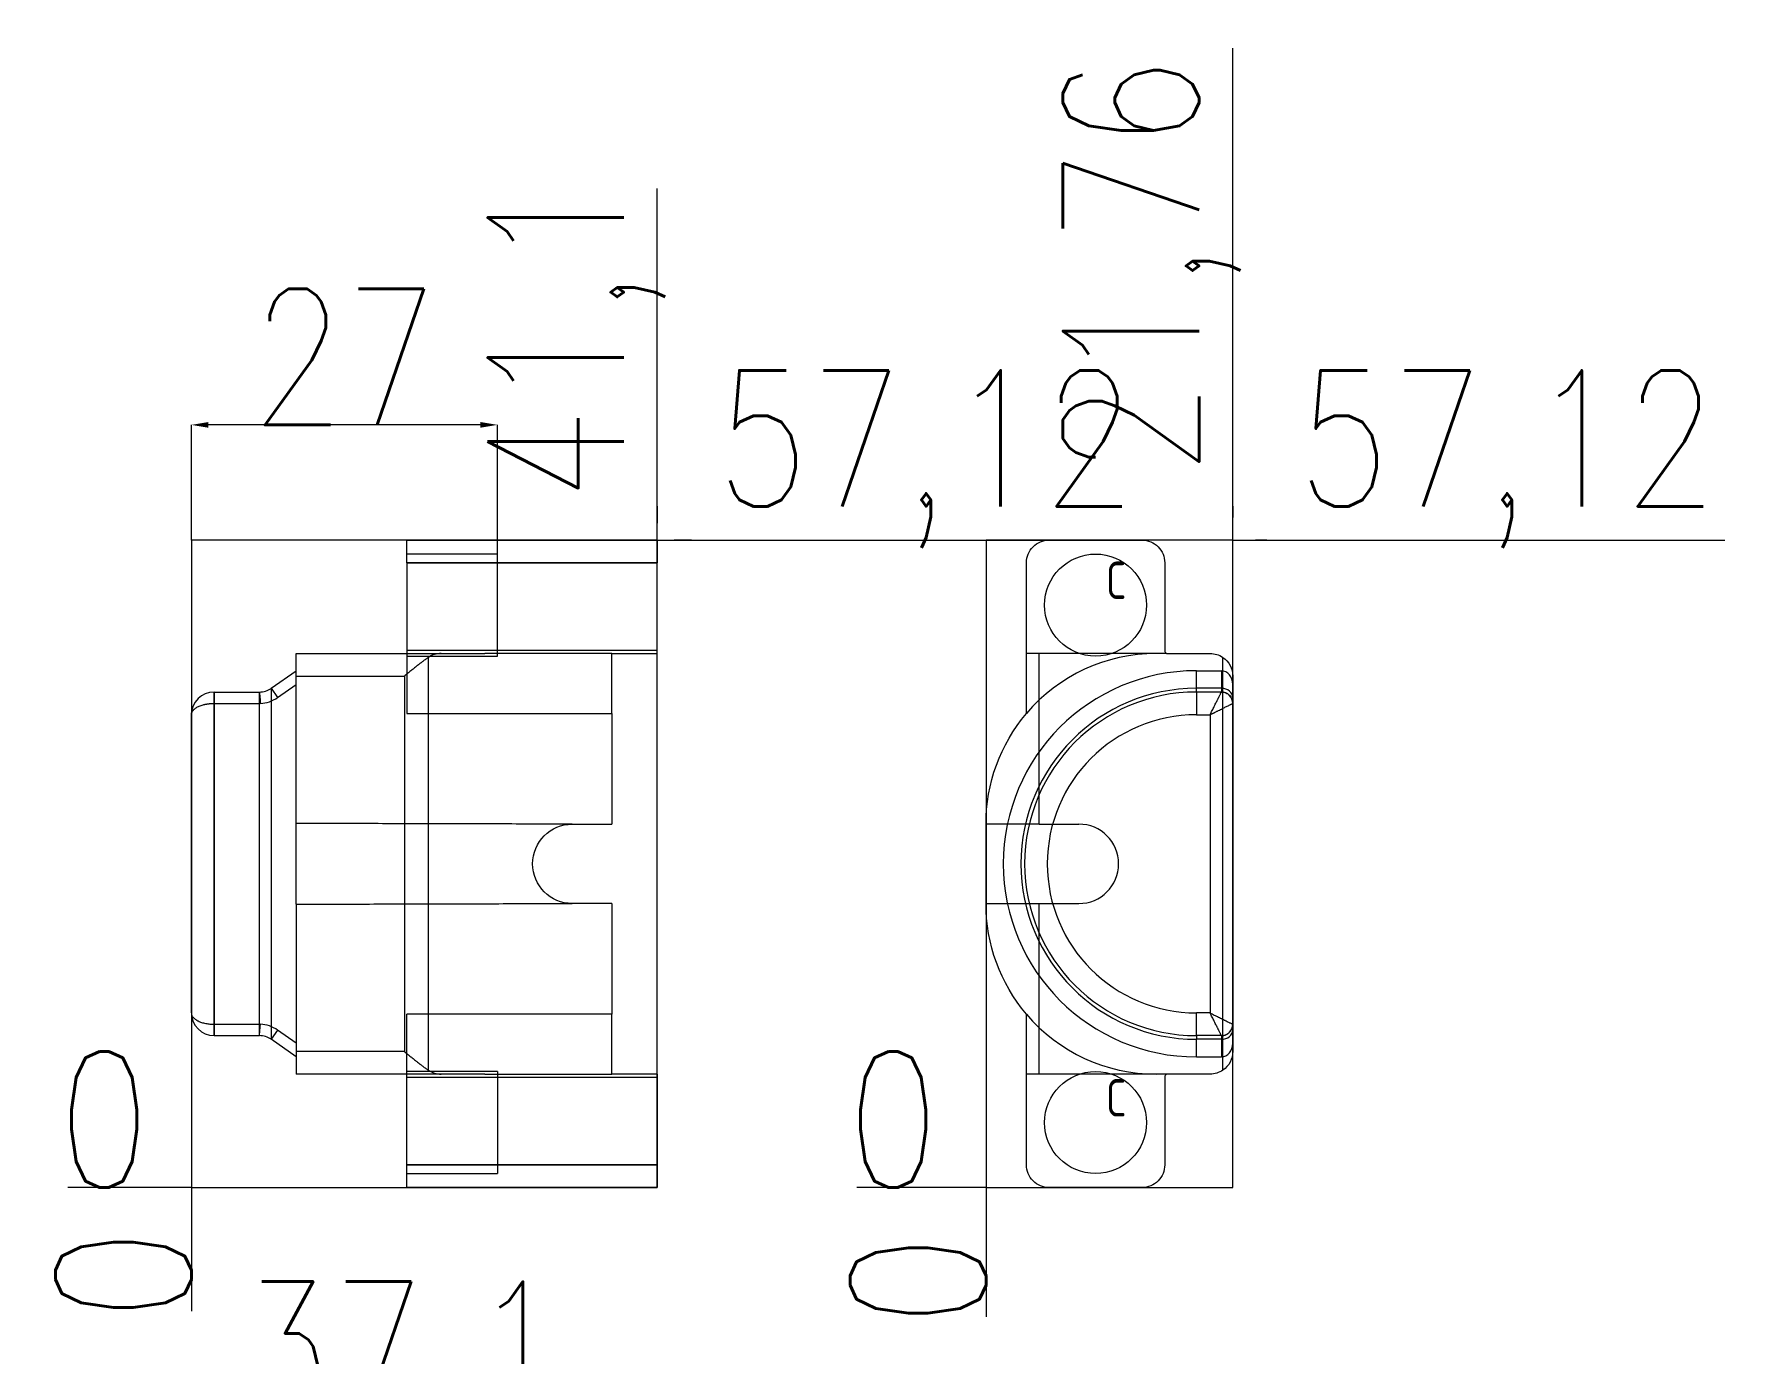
# Model space of a CAD drawing. Header units: millimetres. Extents: x 8768 to 9002, y 34641 to 34834.
# Drawn here: x 8768.1 to 8918.4, y 34717.8 to 34834.2 of the extents above; entities that cross this region are included whole.
import ezdxf

# ---------------------------------------------------------------- set-up
doc = ezdxf.new("R2010")
doc.units = ezdxf.units.MM
doc.linetypes.add('DASHED', pattern=[0])
doc.layers.add('DIE', color=20, linetype='Continuous', lineweight=20)
doc.layers.add('DIM', color=4, linetype='Continuous', lineweight=20)
doc.styles.add('chinesef_fs', font='gbenor.shx', dxfattribs={"bigfont": 'gbcbig.shx'})
doc.styles.add('TXT', font='txt.shx', dxfattribs={"width": 0.8, "bigfont": 'ctxt.shx'})
doc.dimstyles.new('零件', dxfattribs={"dimscale": 1.5, "dimtxt": 8, "dimasz": 1, "dimexe": 0, "dimexo": 0, "dimgap": 0, "dimtad": 1, "dimtxsty": 'TXT', "dimcen": 0, "dimclrd": 252, "dimclre": 252, "dimclrt": 4, "dimazin": 3, "dimtp": 0.001, "dimtm": 0.001, "dimtfac": 1, "dimtmove": 0, "dimatfit": 3, "dimlwd": 5, "dimlwe": 5})

# ---------------------------------------------------------------- blocks, each defined once
blk = doc.blocks.new('*D1107')
at = {"layer": 'Defpoints', "color": 0}
for p in [(8823.03, 34789.56), (8827.53, 34789.56), (8781.93, 34732.44)]:
    blk.add_point(p, dxfattribs=at)
at = {"layer": 'DIM', "color": 252, "linetype": 'Continuous', "lineweight": 5}
for p, q in [((8823.03, 34789.56), (8826.03, 34789.56)), ((8826.03, 34789.56), (8824.53, 34789.56)), ((8824.53, 34789.56), (8865.93, 34789.56))]:
    blk.add_line(p, q, dxfattribs=at)
at = {"layer": 'DIM', "color": 4, "lineweight": 5, "insert": (8846.73, 34796.71), "char_height": 12, "attachment_point": 5, "style": 'TXT'}
blk.add_mtext('57,12', dxfattribs=at)
blk = doc.blocks.new('*D1108')
at = {"layer": 'Defpoints', "color": 0}
for p in [(8777.43, 34732.44), (8781.93, 34732.44), (8781.93, 34732.44)]:
    blk.add_point(p, dxfattribs=at)
at = {"layer": 'DIM', "color": 252, "linetype": 'Continuous', "lineweight": 5}
blk.add_line((8781.93, 34732.44), (8771.03, 34732.44), dxfattribs=at)
at = {"layer": 'DIM', "color": 4, "lineweight": 5, "insert": (8774.23, 34738.44), "char_height": 12, "attachment_point": 5, "style": 'TXT'}
blk.add_mtext('0', dxfattribs=at)
blk = doc.blocks.new('*D1109')
at = {"layer": 'Defpoints', "color": 0}
for p in [(8781.93, 34732.44), (8781.93, 34732.44), (8781.93, 34727.94)]:
    blk.add_point(p, dxfattribs=at)
at = {"layer": 'DIM', "color": 252, "linetype": 'Continuous', "lineweight": 5}
blk.add_line((8781.93, 34732.44), (8781.93, 34721.54), dxfattribs=at)
at = {"layer": 'DIM', "color": 4, "lineweight": 5, "insert": (8775.93, 34724.74), "char_height": 12, "attachment_point": 5, "rotation": 90, "style": 'TXT'}
blk.add_mtext('0', dxfattribs=at)
blk = doc.blocks.new('*D1110')
at = {"layer": 'Defpoints', "color": 0}
for p in [(8823.03, 34794.06), (8823.03, 34789.56), (8781.93, 34732.44)]:
    blk.add_point(p, dxfattribs=at)
at = {"layer": 'DIM', "color": 252, "linetype": 'Continuous', "lineweight": 5}
for p, q in [((8823.03, 34791.06), (8823.03, 34820.58)), ((8823.03, 34789.56), (8823.03, 34792.56)), ((8823.03, 34792.56), (8823.03, 34791.06))]:
    blk.add_line(p, q, dxfattribs=at)
at = {"layer": 'DIM', "color": 4, "lineweight": 5, "insert": (8815.89, 34807.32), "char_height": 12, "attachment_point": 5, "rotation": 90, "style": 'TXT'}
blk.add_mtext('41,1', dxfattribs=at)
blk = doc.blocks.new('*D1112')
at = {"layer": 'Defpoints', "color": 0}
for p in [(8873.79, 34789.56), (8878.79, 34789.56), (8852.03, 34732.44)]:
    blk.add_point(p, dxfattribs=at)
at = {"layer": 'DIM', "color": 252, "linetype": 'Continuous', "lineweight": 5}
for p, q in [((8873.79, 34789.56), (8876.79, 34789.56)), ((8876.79, 34789.56), (8875.79, 34789.56)), ((8875.79, 34789.56), (8917.19, 34789.56))]:
    blk.add_line(p, q, dxfattribs=at)
at = {"layer": 'DIM', "color": 4, "lineweight": 5, "insert": (8897.99, 34796.71), "char_height": 12, "attachment_point": 5, "style": 'TXT'}
blk.add_mtext('57,12', dxfattribs=at)
blk = doc.blocks.new('*D1113')
at = {"layer": 'Defpoints', "color": 0}
for p in [(8847.03, 34732.44), (8852.03, 34732.44), (8852.03, 34732.44)]:
    blk.add_point(p, dxfattribs=at)
at = {"layer": 'DIM', "color": 252, "linetype": 'Continuous', "lineweight": 5}
blk.add_line((8852.03, 34732.44), (8840.63, 34732.44), dxfattribs=at)
at = {"layer": 'DIM', "color": 4, "lineweight": 5, "insert": (8843.83, 34738.44), "char_height": 12, "attachment_point": 5, "style": 'TXT'}
blk.add_mtext('0', dxfattribs=at)
blk = doc.blocks.new('*D1114')
at = {"layer": 'Defpoints', "color": 0}
for p in [(8852.03, 34732.44), (8852.03, 34732.44), (8852.03, 34727.44)]:
    blk.add_point(p, dxfattribs=at)
at = {"layer": 'DIM', "color": 252, "linetype": 'Continuous', "lineweight": 5}
blk.add_line((8852.03, 34732.44), (8852.03, 34721.04), dxfattribs=at)
at = {"layer": 'DIM', "color": 4, "lineweight": 5, "insert": (8846.03, 34724.24), "char_height": 12, "attachment_point": 5, "rotation": 90, "style": 'TXT'}
blk.add_mtext('0', dxfattribs=at)
blk = doc.blocks.new('*D1115')
at = {"layer": 'Defpoints', "color": 0}
for p in [(8873.79, 34794.56), (8873.79, 34789.56), (8852.03, 34732.44)]:
    blk.add_point(p, dxfattribs=at)
at = {"layer": 'DIM', "color": 252, "linetype": 'Continuous', "lineweight": 5}
for p, q in [((8873.79, 34791.56), (8873.79, 34832.96)), ((8873.79, 34789.56), (8873.79, 34792.56)), ((8873.79, 34792.56), (8873.79, 34791.56))]:
    blk.add_line(p, q, dxfattribs=at)
at = {"layer": 'DIM', "color": 4, "lineweight": 5, "insert": (8866.64, 34813.76), "char_height": 12, "attachment_point": 5, "rotation": 90, "style": 'TXT'}
blk.add_mtext('21,76', dxfattribs=at)
blk = doc.blocks.new('*D1119')
at = {"layer": 'Defpoints', "color": 0}
for p in [(8781.93, 34709.16), (8781.93, 34703.44), (8819.03, 34703.44)]:
    blk.add_point(p, dxfattribs=at)
at = {"layer": 'DIM', "color": 252, "linetype": 'Continuous', "lineweight": 5}
for p, q in [((8781.93, 34703.44), (8781.93, 34709.16)), ((8817.53, 34709.16), (8783.43, 34709.16)), ((8819.03, 34703.44), (8819.03, 34709.16))]:
    blk.add_line(p, q, dxfattribs=at)
at = {"layer": 'DIM', "color": 252}
for points in [[(8783.43, 34709.41), (8783.43, 34708.91), (8781.93, 34709.16)], [(8817.53, 34708.91), (8817.53, 34709.41), (8819.03, 34709.16)]]:
    blk.add_solid(points, dxfattribs=at)
at = {"layer": 'DIM', "color": 4, "lineweight": 5, "insert": (8800.48, 34716.31), "char_height": 12, "attachment_point": 5, "style": 'TXT'}
blk.add_mtext('37,1', dxfattribs=at)
blk = doc.blocks.new('*D1121')
at = {"layer": 'Defpoints', "color": 0}
for p in [(8781.93, 34799.73), (8781.93, 34789.56), (8808.93, 34788.33)]:
    blk.add_point(p, dxfattribs=at)
at = {"layer": 'DIM', "color": 252, "linetype": 'Continuous', "lineweight": 5}
for p, q in [((8781.93, 34789.56), (8781.93, 34799.73)), ((8807.43, 34799.73), (8783.43, 34799.73)), ((8808.93, 34788.33), (8808.93, 34799.73))]:
    blk.add_line(p, q, dxfattribs=at)
at = {"layer": 'DIM', "color": 252}
for points in [[(8783.43, 34799.98), (8783.43, 34799.48), (8781.93, 34799.73)], [(8807.43, 34799.48), (8807.43, 34799.98), (8808.93, 34799.73)]]:
    blk.add_solid(points, dxfattribs=at)
at = {"layer": 'DIM', "color": 4, "lineweight": 5, "insert": (8795.43, 34805.73), "char_height": 12, "attachment_point": 5, "style": 'TXT'}
blk.add_mtext('27', dxfattribs=at)

msp = doc.modelspace()

# ---------------------------------------------------------------- linework, layer by layer
at = {"layer": 'DIE', "color": 2, "linetype": 'Continuous', "lineweight": 5}
for p, q in [((8800.93, 34787.563), (8800.93, 34789.563)), ((8800.93, 34789.563), (8823.03, 34789.563)), ((8823.03, 34789.563), (8823.03, 34787.563)), ((8800.93, 34787.563), (8800.93, 34774.267)), ((8823.03, 34779.563), (8823.03, 34787.563)), ((8791.179, 34764.563), (8791.179, 34779.563)), ((8791.179, 34779.563), (8800.93, 34779.563)), ((8819.03, 34774.267), (8819.03, 34779.563)), ((8819.03, 34779.563), (8823.03, 34779.563)), ((8867.944, 34779.563), (8855.588, 34779.563)), ((8856.717, 34764.501), (8856.717, 34779.563)), ((8788.962, 34776.485), (8791.179, 34778.037)), ((8783.93, 34776.159), (8787.93, 34776.159)), ((8781.93, 34747.842), (8781.93, 34774.159)), ((8800.93, 34774.267), (8819.03, 34774.267)), ((8819.03, 34774.267), (8819.03, 34764.501)), ((8791.179, 34757.439), (8791.179, 34764.563)), ((8856.717, 34764.501), (8852.026, 34764.501)), ((8856.717, 34764.501), (8860.217, 34764.501)), ((8791.179, 34757.439), (8791.179, 34742.439)), ((8819.03, 34757.501), (8819.03, 34747.734)), ((8852.026, 34757.501), (8856.717, 34757.501)), ((8856.717, 34742.439), (8856.717, 34757.501)), ((8856.717, 34757.501), (8860.217, 34757.501)), ((8800.93, 34734.439), (8800.93, 34747.734)), ((8819.03, 34747.734), (8800.93, 34747.734)), ((8819.03, 34742.439), (8819.03, 34747.734)), ((8783.93, 34745.842), (8787.93, 34745.842)), ((8791.179, 34743.964), (8788.962, 34745.516)), ((8800.93, 34742.439), (8791.179, 34742.439)), ((8823.03, 34742.439), (8819.03, 34742.439)), ((8823.03, 34742.439), (8823.03, 34734.439)), ((8867.944, 34742.439), (8855.588, 34742.439)), ((8800.93, 34732.439), (8800.93, 34734.439)), ((8823.03, 34734.439), (8823.03, 34732.439)), ((8823.03, 34732.439), (8800.93, 34732.439))]:
    msp.add_line(p, q, dxfattribs=at)
at = {"layer": 'DIE', "color": 2, "linetype": 'DASHED', "lineweight": 5, "ltscale": 0.19587}
for p, q in [((8808.93, 34788.332), (8800.93, 34788.332)), ((8808.93, 34779.332), (8808.93, 34788.332)), ((8800.93, 34779.563), (8807.803, 34779.563)), ((8800.93, 34779.332), (8808.93, 34779.332)), ((8819.03, 34779.563), (8807.803, 34779.563)), ((8870.588, 34778.037), (8872.788, 34778.037)), ((8787.93, 34775.156), (8787.93, 34776.159)), ((8872.788, 34776.159), (8870.588, 34776.159)), ((8852.026, 34757.501), (8852.026, 34757.501)), ((8787.93, 34745.842), (8787.93, 34746.846)), ((8872.788, 34745.842), (8870.588, 34745.842)), ((8870.588, 34743.964), (8872.788, 34743.964)), ((8808.93, 34742.67), (8800.93, 34742.67)), ((8807.803, 34742.439), (8800.93, 34742.439)), ((8807.803, 34742.439), (8819.03, 34742.439)), ((8808.93, 34742.67), (8808.93, 34733.67)), ((8800.93, 34733.67), (8808.93, 34733.67))]:
    msp.add_line(p, q, dxfattribs=at)
at = {"layer": 'DIE', "color": 155, "linetype": 'DASHED', "lineweight": 5, "ltscale": 0.19587}
for p, q in [((8800.93, 34787.563), (8823.03, 34787.563)), ((8823.03, 34779.826), (8800.93, 34779.826)), ((8802.838, 34742.782), (8802.838, 34779.219)), ((8789.536, 34775.666), (8791.179, 34776.816)), ((8791.179, 34777.563), (8800.716, 34777.563)), ((8800.716, 34777.563), (8800.716, 34744.439)), ((8870.588, 34776.485), (8870.588, 34778.037)), ((8872.788, 34778.037), (8872.788, 34776.485)), ((8788.962, 34776.485), (8789.536, 34775.666)), ((8872.788, 34776.485), (8870.588, 34776.485)), ((8870.588, 34776.159), (8870.588, 34776.485)), ((8870.588, 34776.159), (8870.588, 34774.159)), ((8872.788, 34776.485), (8872.788, 34776.159)), ((8783.93, 34775.156), (8787.93, 34775.156)), ((8783.93, 34746.846), (8783.93, 34775.156)), ((8787.93, 34775.156), (8788.017, 34775.163)), ((8870.588, 34774.159), (8871.788, 34774.159)), ((8871.788, 34774.159), (8871.788, 34747.842)), ((8783.93, 34746.846), (8787.93, 34746.846)), ((8788.017, 34746.838), (8787.93, 34746.846)), ((8870.588, 34745.842), (8870.588, 34747.842)), ((8871.788, 34747.842), (8870.588, 34747.842)), ((8789.536, 34746.336), (8788.962, 34745.516)), ((8791.179, 34745.185), (8789.536, 34746.336)), ((8870.588, 34745.842), (8870.588, 34745.516)), ((8872.788, 34745.516), (8870.588, 34745.516)), ((8870.588, 34743.964), (8870.588, 34745.516)), ((8872.788, 34745.842), (8872.788, 34745.516)), ((8872.788, 34745.516), (8872.788, 34743.964)), ((8800.716, 34744.439), (8791.179, 34744.439)), ((8800.93, 34742.175), (8823.03, 34742.175)), ((8823.03, 34734.439), (8800.93, 34734.439))]:
    msp.add_line(p, q, dxfattribs=at)
at = {"layer": 'DIE', "color": 155, "linetype": 'Continuous', "lineweight": 5}
for p, q in [((8823.03, 34787.563), (8800.93, 34787.563)), ((8872.909, 34742.782), (8872.909, 34779.219)), ((8783.93, 34776.159), (8783.93, 34745.842)), ((8787.93, 34745.842), (8787.93, 34776.159)), ((8788.962, 34776.485), (8788.962, 34745.516)), ((8800.93, 34734.439), (8823.03, 34734.439))]:
    msp.add_line(p, q, dxfattribs=at)
at = {"layer": 'DIE', "color": 1, "lineweight": 5, "ltscale": 0.19587}
msp.add_lwpolyline([(8852.026, 34757.501), (8852.026, 34764.501, -0.1788043), (8855.588, 34774.267), (8855.588, 34779.563), (8855.588, 34787.563, -0.4142136), (8857.588, 34789.563), (8865.788, 34789.563, -0.4142136), (8867.788, 34787.563), (8867.788, 34779.826, 0.27394), (8867.944, 34779.563), (8871.788, 34779.563, -0.1499036), (8872.909, 34779.219), (8872.909, 34779.219, -0.2488578), (8873.788, 34777.563), (8873.788, 34744.439), (8873.788, 34744.439, -0.2488563), (8872.909, 34742.782, -0.1499036), (8871.788, 34742.439), (8867.944, 34742.439, 0.27394), (8867.788, 34742.175), (8867.788, 34734.439, -0.4142136), (8865.788, 34732.439), (8857.588, 34732.439, -0.4142136), (8855.588, 34734.439), (8855.588, 34742.439), (8855.588, 34747.734, -0.1788045), (8852.026, 34757.501)], format="xyb", dxfattribs=at)
at = {"layer": 'DIE', "color": 2, "linetype": 'Continuous', "lineweight": 5}
msp.add_lwpolyline([(8819.03, 34757.501), (8815.53, 34757.501, -1), (8815.53, 34764.501), (8819.03, 34764.501)], format="xyb", dxfattribs=at)
at = {"layer": 'DIE', "color": 2, "linetype": 'DASHED', "lineweight": 5, "ltscale": 0.19587}
for centre in [(8861.688, 34783.832), (8861.688, 34738.17)]:
    msp.add_circle(centre, 4.5, dxfattribs=at)
for centre, radius, start, end in [((8803.959, 34777.563), 2, 90, 124.10146), ((8867.026, 34764.563), 15, 90, 139.68706), ((8870.588, 34761.001), 17.037, 90, 270), ((8870.588, 34761.001), 15.159, 90, 270), ((8867.026, 34757.439), 15, 220.31294, 270), ((8803.959, 34744.439), 2, 235.89854, 270)]:
    msp.add_arc(centre, radius, start, end, dxfattribs=at)
at = {"layer": 'DIE', "color": 2, "linetype": 'Continuous', "lineweight": 5}
for centre, radius, start, end in [((8783.93, 34774.159), 2, 90, 180), ((8787.93, 34777.959), 1.8, 270, 305), ((8860.217, 34761.001), 3.5, 270, 90), ((8783.93, 34747.842), 2, 180, 270), ((8787.93, 34744.042), 1.8, 55, 90)]:
    msp.add_arc(centre, radius, start, end, dxfattribs=at)
at = {"layer": 'DIE', "color": 155, "linetype": 'DASHED', "lineweight": 5, "ltscale": 0.19587}
for centre, radius, start, end in [((8787.93, 34777.959), 2.8, 271.7853, 305), ((8870.588, 34761.001), 15.484, 90, 270), ((8870.588, 34761.001), 13.159, 90, 270), ((8787.93, 34744.042), 2.8, 55, 88.2147)]:
    msp.add_arc(centre, radius, start, end, dxfattribs=at)
at = {"layer": 'DIE', "color": 2, "linetype": 'DASHED', "lineweight": 5, "ltscale": 0.19587}
for centre, major_axis, ratio, start_param, end_param in [((8872.788, 34776.816), (0, -1.221), 0.819152, 1.5707963, 3.1415927), ((8872.788, 34775.156), (0, -1.004), 0.996195, 1.5707963, 3.1415927), ((8872.788, 34746.846), (0, 1.004), 0.996195, 3.1415927, 4.712389), ((8872.788, 34745.185), (0, -1.221), 0.819152, 0, 1.5707963)]:
    msp.add_ellipse(centre, major_axis=major_axis, ratio=ratio, start_param=start_param, end_param=end_param, dxfattribs=at)
at = {"layer": 'DIE', "color": 155, "linetype": 'DASHED', "lineweight": 5, "ltscale": 0.19587}
for centre, major_axis, start_param, end_param in [((8872.788, 34775.666), (1, 0), 0, 1.5707963), ((8872.788, 34746.336), (-1, 0), 1.5707963, 3.1415927)]:
    msp.add_ellipse(centre, major_axis=major_axis, ratio=0.819152, start_param=start_param, end_param=end_param, dxfattribs=at)
at = {"layer": 'DIE', "color": 2, "linetype": 'DASHED', "lineweight": 5, "ltscale": 0.19587}
for points, knots in [([(8802.838, 34779.219), (8802.76, 34779.166), (8802.681, 34779.11), (8802.518, 34778.993), (8802.434, 34778.931), (8802.306, 34778.834), (8802.263, 34778.801), (8802.198, 34778.751), (8802.176, 34778.734), (8802.132, 34778.7), (8802.11, 34778.683), (8801.999, 34778.597), (8801.91, 34778.527), (8801.731, 34778.385), (8801.641, 34778.313), (8801.459, 34778.167), (8801.368, 34778.093), (8801.183, 34777.944), (8801.091, 34777.868), (8800.95, 34777.754), (8800.88, 34777.697), (8800.798, 34777.63), (8800.763, 34777.601), (8800.74, 34777.582), (8800.728, 34777.572), (8800.716, 34777.563)], [0, 0, 0, 0, 0.125, 0.125, 0.25, 0.25, 0.3125, 0.3125, 0.34375, 0.34375, 0.375, 0.375, 0.5, 0.5, 0.625, 0.625, 0.75, 0.75, 0.875, 0.875, 0.9375, 0.96875, 0.984375, 0.984375, 1, 1, 1, 1]), ([(8787.93, 34776.159), (8787.93, 34776.159), (8787.931, 34776.153), (8787.933, 34776.128), (8787.935, 34776.109), (8787.939, 34776.059), (8787.942, 34776.028), (8787.948, 34775.955), (8787.952, 34775.914), (8787.96, 34775.822), (8787.964, 34775.771), (8787.974, 34775.662), (8787.979, 34775.605), (8787.989, 34775.484), (8787.995, 34775.422), (8788.006, 34775.294), (8788.012, 34775.228), (8788.017, 34775.163)], [0, 0, 0, 0, 0.125, 0.125, 0.25, 0.25, 0.375, 0.375, 0.5, 0.5, 0.625, 0.625, 0.75, 0.75, 0.875, 0.875, 1, 1, 1, 1]), ([(8872.788, 34776.159), (8872.853, 34776.159), (8872.919, 34776.153), (8873.047, 34776.128), (8873.11, 34776.109), (8873.231, 34776.059), (8873.289, 34776.028), (8873.398, 34775.955), (8873.449, 34775.914), (8873.541, 34775.822), (8873.583, 34775.771), (8873.656, 34775.662), (8873.687, 34775.605), (8873.737, 34775.484), (8873.756, 34775.422), (8873.781, 34775.294), (8873.788, 34775.228), (8873.788, 34775.163)], [0, 0, 0, 0, 0.125, 0.125, 0.25, 0.25, 0.375, 0.375, 0.5, 0.5, 0.625, 0.625, 0.75, 0.75, 0.875, 0.875, 1, 1, 1, 1]), ([(8787.93, 34745.842), (8787.93, 34745.842), (8787.93, 34745.842), (8787.93, 34745.842), (8787.93, 34745.843), (8787.93, 34745.844), (8787.93, 34745.845), (8787.931, 34745.846), (8787.931, 34745.848), (8787.931, 34745.85), (8787.931, 34745.853), (8787.931, 34745.855), (8787.932, 34745.858), (8787.932, 34745.862), (8787.932, 34745.865), (8787.933, 34745.869), (8787.933, 34745.874), (8787.934, 34745.879), (8787.934, 34745.884), (8787.935, 34745.889), (8787.935, 34745.896), (8787.936, 34745.902), (8787.936, 34745.909), (8787.937, 34745.916), (8787.938, 34745.924), (8787.938, 34745.932), (8787.939, 34745.941), (8787.94, 34745.95), (8787.941, 34745.96), (8787.942, 34745.97), (8787.942, 34745.981), (8787.943, 34745.992), (8787.944, 34746.004), (8787.945, 34746.016), (8787.947, 34746.029), (8787.948, 34746.042), (8787.949, 34746.056), (8787.95, 34746.071), (8787.951, 34746.086), (8787.953, 34746.101), (8787.954, 34746.118), (8787.957, 34746.148), (8787.961, 34746.194), (8787.966, 34746.257), (8787.972, 34746.32), (8787.977, 34746.383), (8787.982, 34746.443), (8787.987, 34746.501), (8787.992, 34746.556), (8787.997, 34746.608), (8788.001, 34746.656), (8788.005, 34746.701), (8788.008, 34746.741), (8788.012, 34746.777), (8788.015, 34746.809), (8788.016, 34746.829), (8788.017, 34746.838)], [0, 0, 0, 0, 0.0097602, 0.0196608, 0.0297016, 0.0398829, 0.0502045, 0.0606665, 0.071269, 0.0820119, 0.0928953, 0.1039192, 0.1150837, 0.1263887, 0.1378343, 0.1494205, 0.1611474, 0.1730149, 0.185023, 0.1971719, 0.2094615, 0.2218918, 0.2344629, 0.2471748, 0.2600275, 0.2730211, 0.2861555, 0.2994308, 0.3128471, 0.3264043, 0.3401026, 0.3539418, 0.3679221, 0.3820435, 0.3963061, 0.4107098, 0.4252547, 0.4399409, 0.4547684, 0.4697372, 0.4848474, 0.5000991, 0.553882, 0.604887, 0.6531135, 0.6985608, 0.7412281, 0.7811145, 0.8182192, 0.8525414, 0.8840803, 0.9128351, 0.9388051, 0.9619896, 0.982388, 1, 1, 1, 1]), ([(8872.788, 34745.842), (8872.793, 34745.842), (8872.803, 34745.842), (8872.819, 34745.842), (8872.834, 34745.843), (8872.85, 34745.844), (8872.867, 34745.845), (8872.883, 34745.846), (8872.9, 34745.848), (8872.916, 34745.85), (8872.933, 34745.853), (8872.95, 34745.855), (8872.968, 34745.858), (8872.985, 34745.862), (8873.003, 34745.865), (8873.02, 34745.869), (8873.038, 34745.874), (8873.056, 34745.879), (8873.074, 34745.884), (8873.092, 34745.889), (8873.111, 34745.896), (8873.129, 34745.902), (8873.148, 34745.909), (8873.166, 34745.916), (8873.185, 34745.924), (8873.203, 34745.932), (8873.222, 34745.941), (8873.241, 34745.95), (8873.259, 34745.96), (8873.278, 34745.97), (8873.297, 34745.981), (8873.315, 34745.992), (8873.334, 34746.004), (8873.352, 34746.016), (8873.371, 34746.029), (8873.389, 34746.042), (8873.407, 34746.056), (8873.425, 34746.071), (8873.443, 34746.086), (8873.46, 34746.101), (8873.477, 34746.118), (8873.509, 34746.148), (8873.551, 34746.194), (8873.601, 34746.257), (8873.642, 34746.32), (8873.677, 34746.383), (8873.706, 34746.443), (8873.729, 34746.501), (8873.747, 34746.556), (8873.761, 34746.608), (8873.771, 34746.656), (8873.778, 34746.701), (8873.783, 34746.741), (8873.786, 34746.777), (8873.787, 34746.809), (8873.788, 34746.829), (8873.788, 34746.838)], [0, 0, 0, 0, 0.0097602, 0.0196608, 0.0297016, 0.0398829, 0.0502045, 0.0606665, 0.071269, 0.0820119, 0.0928953, 0.1039192, 0.1150837, 0.1263887, 0.1378343, 0.1494205, 0.1611474, 0.1730149, 0.185023, 0.1971719, 0.2094615, 0.2218918, 0.2344629, 0.2471748, 0.2600275, 0.2730211, 0.2861555, 0.2994308, 0.3128471, 0.3264043, 0.3401026, 0.3539418, 0.3679221, 0.3820435, 0.3963061, 0.4107098, 0.4252547, 0.4399409, 0.4547684, 0.4697372, 0.4848474, 0.5000991, 0.553882, 0.604887, 0.6531135, 0.6985608, 0.7412281, 0.7811145, 0.8182192, 0.8525414, 0.8840803, 0.9128351, 0.9388051, 0.9619896, 0.982388, 1, 1, 1, 1]), ([(8800.716, 34744.439), (8800.728, 34744.429), (8800.74, 34744.419), (8800.763, 34744.4), (8800.798, 34744.372), (8800.88, 34744.305), (8800.95, 34744.248), (8801.091, 34744.133), (8801.183, 34744.058), (8801.368, 34743.908), (8801.459, 34743.834), (8801.641, 34743.688), (8801.731, 34743.616), (8801.91, 34743.474), (8801.999, 34743.404), (8802.11, 34743.318), (8802.132, 34743.301), (8802.176, 34743.267), (8802.198, 34743.25), (8802.263, 34743.2), (8802.306, 34743.167), (8802.434, 34743.071), (8802.518, 34743.009), (8802.681, 34742.891), (8802.76, 34742.835), (8802.838, 34742.782)], [0, 0, 0, 0, 0.015625, 0.015625, 0.03125, 0.0625, 0.125, 0.125, 0.25, 0.25, 0.375, 0.375, 0.5, 0.5, 0.625, 0.625, 0.65625, 0.65625, 0.6875, 0.6875, 0.75, 0.75, 0.875, 0.875, 1, 1, 1, 1])]:
    msp.add_open_spline(points, degree=3, knots=knots, dxfattribs=at)
at = {"layer": 'DIE', "color": 155, "linetype": 'DASHED', "lineweight": 5, "ltscale": 0.19587}
for points, weights in [([(8783.93, 34775.156), (8783.93, 34775.743), (8783.93, 34776.159), (8783.93, 34776.159)], [1, 0.804799171031, 0.804737873379, 0.999816107044]), ([(8783.93, 34745.842), (8783.93, 34745.842), (8783.93, 34746.258), (8783.93, 34746.846)], [1, 0.804737854124, 0.804737854124, 1])]:
    msp.add_rational_spline(points, weights, degree=3, dxfattribs=at)
for points, knots in [([(8871.788, 34774.159), (8871.817, 34774.218), (8871.847, 34774.279), (8871.909, 34774.401), (8871.94, 34774.463), (8872.002, 34774.588), (8872.034, 34774.65), (8872.096, 34774.774), (8872.126, 34774.835), (8872.188, 34774.958), (8872.219, 34775.019), (8872.279, 34775.139), (8872.308, 34775.197), (8872.364, 34775.31), (8872.392, 34775.365), (8872.432, 34775.445), (8872.445, 34775.471), (8872.471, 34775.523), (8872.483, 34775.548), (8872.508, 34775.597), (8872.519, 34775.62), (8872.542, 34775.665), (8872.553, 34775.687), (8872.585, 34775.751), (8872.605, 34775.791), (8872.642, 34775.866), (8872.659, 34775.901), (8872.691, 34775.964), (8872.705, 34775.993), (8872.729, 34776.042), (8872.74, 34776.063), (8872.757, 34776.098), (8872.765, 34776.113), (8872.777, 34776.137), (8872.781, 34776.145), (8872.786, 34776.157), (8872.788, 34776.159), (8872.788, 34776.159)], [0, 0, 0, 0, 0.0630334, 0.0630334, 0.1260668, 0.1260668, 0.1891001, 0.1891001, 0.2521335, 0.2521335, 0.3186254, 0.3186254, 0.3851172, 0.3851172, 0.451609, 0.451609, 0.484855, 0.484855, 0.5181009, 0.5181009, 0.5499436, 0.5499436, 0.5817864, 0.5817864, 0.6454719, 0.6454719, 0.7091574, 0.7091574, 0.7728429, 0.7728429, 0.8297298, 0.8297298, 0.8866168, 0.8866168, 0.9435037, 0.9435037, 1, 1, 1, 1]), ([(8781.93, 34774.159), (8781.93, 34774.167), (8781.93, 34774.181), (8781.932, 34774.203), (8781.934, 34774.223), (8781.937, 34774.242), (8781.94, 34774.259), (8781.944, 34774.276), (8781.947, 34774.291), (8781.951, 34774.305), (8781.955, 34774.318), (8781.959, 34774.33), (8781.968, 34774.354), (8781.983, 34774.39), (8782.008, 34774.437), (8782.036, 34774.482), (8782.081, 34774.542), (8782.149, 34774.617), (8782.248, 34774.701), (8782.357, 34774.777), (8782.482, 34774.849), (8782.623, 34774.916), (8782.783, 34774.978), (8782.951, 34775.03), (8783.075, 34775.061), (8783.147, 34775.076), (8783.166, 34775.08), (8783.185, 34775.084), (8783.205, 34775.088), (8783.224, 34775.092), (8783.244, 34775.095), (8783.263, 34775.099), (8783.283, 34775.102), (8783.303, 34775.105), (8783.323, 34775.109), (8783.342, 34775.112), (8783.362, 34775.115), (8783.382, 34775.118), (8783.402, 34775.12), (8783.422, 34775.123), (8783.442, 34775.126), (8783.462, 34775.128), (8783.482, 34775.13), (8783.503, 34775.133), (8783.523, 34775.135), (8783.543, 34775.137), (8783.563, 34775.139), (8783.584, 34775.141), (8783.604, 34775.142), (8783.624, 34775.144), (8783.645, 34775.145), (8783.665, 34775.147), (8783.685, 34775.148), (8783.706, 34775.149), (8783.726, 34775.15), (8783.746, 34775.151), (8783.767, 34775.152), (8783.787, 34775.153), (8783.808, 34775.154), (8783.828, 34775.154), (8783.848, 34775.155), (8783.869, 34775.155), (8783.889, 34775.155), (8783.91, 34775.156), (8783.923, 34775.156), (8783.93, 34775.156)], [0, 0, 0, 0, 0.0150512, 0.0293219, 0.0428122, 0.0555219, 0.0674512, 0.0785999, 0.0889682, 0.0985559, 0.1073632, 0.11539, 0.1226363, 0.1567465, 0.1893776, 0.2205303, 0.2502057, 0.3183253, 0.3826806, 0.4432977, 0.5002081, 0.5659726, 0.6294988, 0.6908699, 0.7501776, 0.7565837, 0.7629798, 0.7693658, 0.7757421, 0.7821087, 0.7884658, 0.7948136, 0.8011521, 0.8074814, 0.8138019, 0.8201136, 0.8264166, 0.8327111, 0.8389972, 0.8452751, 0.851545, 0.8578069, 0.8640611, 0.8703077, 0.8765469, 0.8827787, 0.8890033, 0.895221, 0.9014318, 0.9076359, 0.9138335, 0.9200247, 0.9262096, 0.9323885, 0.9385615, 0.9447286, 0.9508902, 0.9570464, 0.9631972, 0.9693429, 0.9754836, 0.9816196, 0.9877508, 0.9938776, 1, 1, 1, 1]), ([(8871.788, 34774.159), (8871.803, 34774.167), (8871.832, 34774.181), (8871.874, 34774.203), (8871.914, 34774.223), (8871.952, 34774.242), (8871.988, 34774.259), (8872.021, 34774.276), (8872.051, 34774.291), (8872.08, 34774.305), (8872.106, 34774.318), (8872.129, 34774.33), (8872.178, 34774.354), (8872.25, 34774.39), (8872.344, 34774.437), (8872.434, 34774.482), (8872.555, 34774.542), (8872.705, 34774.617), (8872.875, 34774.701), (8873.027, 34774.777), (8873.171, 34774.849), (8873.306, 34774.916), (8873.431, 34774.978), (8873.536, 34775.03), (8873.597, 34775.061), (8873.628, 34775.076), (8873.636, 34775.08), (8873.644, 34775.084), (8873.652, 34775.088), (8873.659, 34775.092), (8873.666, 34775.095), (8873.673, 34775.099), (8873.68, 34775.102), (8873.687, 34775.105), (8873.693, 34775.109), (8873.7, 34775.112), (8873.706, 34775.115), (8873.711, 34775.118), (8873.717, 34775.12), (8873.722, 34775.123), (8873.727, 34775.126), (8873.732, 34775.128), (8873.737, 34775.13), (8873.742, 34775.133), (8873.746, 34775.135), (8873.75, 34775.137), (8873.754, 34775.139), (8873.758, 34775.141), (8873.761, 34775.142), (8873.764, 34775.144), (8873.767, 34775.145), (8873.77, 34775.147), (8873.773, 34775.148), (8873.775, 34775.149), (8873.777, 34775.15), (8873.779, 34775.151), (8873.781, 34775.152), (8873.783, 34775.153), (8873.784, 34775.154), (8873.785, 34775.154), (8873.786, 34775.155), (8873.787, 34775.155), (8873.787, 34775.155), (8873.788, 34775.156), (8873.788, 34775.156), (8873.788, 34775.156)], [0, 0, 0, 0, 0.0150512, 0.0293219, 0.0428122, 0.0555219, 0.0674512, 0.0785999, 0.0889682, 0.0985559, 0.1073632, 0.11539, 0.1226363, 0.1567465, 0.1893776, 0.2205303, 0.2502057, 0.3183253, 0.3826806, 0.4432977, 0.5002081, 0.5659726, 0.6294988, 0.6908699, 0.7501776, 0.7565837, 0.7629798, 0.7693658, 0.7757421, 0.7821087, 0.7884658, 0.7948136, 0.8011521, 0.8074814, 0.8138019, 0.8201136, 0.8264166, 0.8327111, 0.8389972, 0.8452751, 0.851545, 0.8578069, 0.8640611, 0.8703077, 0.8765469, 0.8827787, 0.8890033, 0.895221, 0.9014318, 0.9076359, 0.9138335, 0.9200247, 0.9262096, 0.9323885, 0.9385615, 0.9447286, 0.9508902, 0.9570464, 0.9631972, 0.9693429, 0.9754836, 0.9816196, 0.9877508, 0.9938776, 1, 1, 1, 1]), ([(8781.93, 34747.842), (8781.93, 34747.813), (8781.933, 34747.782), (8781.944, 34747.721), (8781.952, 34747.69), (8781.976, 34747.628), (8781.99, 34747.596), (8782.026, 34747.535), (8782.047, 34747.504), (8782.096, 34747.443), (8782.124, 34747.412), (8782.186, 34747.353), (8782.22, 34747.324), (8782.294, 34747.267), (8782.334, 34747.24), (8782.399, 34747.2), (8782.422, 34747.187), (8782.468, 34747.161), (8782.492, 34747.149), (8782.541, 34747.124), (8782.566, 34747.113), (8782.616, 34747.09), (8782.641, 34747.08), (8782.72, 34747.048), (8782.774, 34747.028), (8782.887, 34746.991), (8782.946, 34746.974), (8783.068, 34746.942), (8783.131, 34746.928), (8783.254, 34746.904), (8783.314, 34746.894), (8783.437, 34746.876), (8783.5, 34746.869), (8783.625, 34746.857), (8783.688, 34746.853), (8783.811, 34746.847), (8783.871, 34746.846), (8783.93, 34746.846)], [0, 0, 0, 0, 0.0630088, 0.0630088, 0.1260175, 0.1260175, 0.1890263, 0.1890263, 0.252035, 0.252035, 0.3185009, 0.3185009, 0.3849668, 0.3849668, 0.4514327, 0.4514327, 0.4846656, 0.4846656, 0.5178986, 0.5178986, 0.5497289, 0.5497289, 0.5815592, 0.5815592, 0.6452198, 0.6452198, 0.7088804, 0.7088804, 0.7725411, 0.7725411, 0.8294058, 0.8294058, 0.8862705, 0.8862705, 0.9431353, 0.9431353, 1, 1, 1, 1]), ([(8871.788, 34747.842), (8871.847, 34747.813), (8871.907, 34747.782), (8872.03, 34747.721), (8872.092, 34747.69), (8872.217, 34747.628), (8872.279, 34747.596), (8872.403, 34747.535), (8872.465, 34747.504), (8872.588, 34747.443), (8872.65, 34747.412), (8872.769, 34747.353), (8872.827, 34747.324), (8872.94, 34747.267), (8872.995, 34747.24), (8873.075, 34747.2), (8873.102, 34747.187), (8873.153, 34747.161), (8873.179, 34747.149), (8873.227, 34747.124), (8873.251, 34747.113), (8873.296, 34747.09), (8873.318, 34747.08), (8873.382, 34747.048), (8873.421, 34747.028), (8873.496, 34746.991), (8873.53, 34746.974), (8873.594, 34746.942), (8873.623, 34746.928), (8873.671, 34746.904), (8873.692, 34746.894), (8873.727, 34746.876), (8873.742, 34746.869), (8873.765, 34746.857), (8873.774, 34746.853), (8873.785, 34746.847), (8873.788, 34746.846), (8873.788, 34746.846)], [0, 0, 0, 0, 0.0629957, 0.0629957, 0.1259913, 0.1259913, 0.188987, 0.188987, 0.2519826, 0.2519826, 0.3184347, 0.3184347, 0.3848868, 0.3848868, 0.4513388, 0.4513388, 0.4845649, 0.4845649, 0.5177909, 0.5177909, 0.5496146, 0.5496146, 0.5814383, 0.5814383, 0.6450857, 0.6450857, 0.7087331, 0.7087331, 0.7723804, 0.7723804, 0.8292334, 0.8292334, 0.8860863, 0.8860863, 0.9429392, 0.9429392, 1, 1, 1, 1]), ([(8872.788, 34745.842), (8872.788, 34745.842), (8872.786, 34745.845), (8872.781, 34745.856), (8872.777, 34745.865), (8872.765, 34745.888), (8872.757, 34745.903), (8872.74, 34745.939), (8872.729, 34745.959), (8872.705, 34746.008), (8872.691, 34746.037), (8872.659, 34746.101), (8872.642, 34746.136), (8872.605, 34746.21), (8872.585, 34746.25), (8872.553, 34746.314), (8872.542, 34746.336), (8872.519, 34746.381), (8872.508, 34746.405), (8872.483, 34746.453), (8872.471, 34746.479), (8872.445, 34746.53), (8872.432, 34746.557), (8872.392, 34746.637), (8872.364, 34746.692), (8872.308, 34746.804), (8872.279, 34746.862), (8872.219, 34746.982), (8872.188, 34747.043), (8872.126, 34747.166), (8872.096, 34747.227), (8872.034, 34747.351), (8872.002, 34747.413), (8871.94, 34747.538), (8871.909, 34747.6), (8871.847, 34747.723), (8871.817, 34747.783), (8871.788, 34747.842)], [0, 0, 0, 0, 0.0571348, 0.0571348, 0.1139833, 0.1139833, 0.1708317, 0.1708317, 0.2276802, 0.2276802, 0.2913226, 0.2913226, 0.354965, 0.354965, 0.4186074, 0.4186074, 0.4504286, 0.4504286, 0.4822498, 0.4822498, 0.5154732, 0.5154732, 0.5486966, 0.5486966, 0.6151434, 0.6151434, 0.6815903, 0.6815903, 0.7480371, 0.7480371, 0.8110278, 0.8110278, 0.8740186, 0.8740186, 0.9370093, 0.9370093, 1, 1, 1, 1])]:
    msp.add_open_spline(points, degree=3, knots=knots, dxfattribs=at)
at = {"layer": 'DIE', "color": 2, "linetype": 'Continuous', "lineweight": 5}
for points in [[(8815.53, 34764.501), (8791.179, 34764.563)], [(8791.179, 34757.439), (8815.53, 34757.501)]]:
    msp.add_open_spline(points, degree=1, dxfattribs=at)
at = {"layer": 'DIM', "color": 252, "linetype": 'DASHED', "lineweight": 5, "ltscale": 0.19587}
for points in [[(8781.93, 34732.439), (8823.03, 34732.439), (8823.03, 34789.563), (8781.93, 34789.563)], [(8852.026, 34732.439), (8873.788, 34732.439), (8873.788, 34789.563), (8852.026, 34789.563)]]:
    msp.add_lwpolyline(points, close=True, dxfattribs=at)

# ---------------------------------------------------------------- texts
at = {"layer": 'DIM', "color": 4, "lineweight": 5, "style": 'chinesef_fs', "width": 0.8969}
for p in [(8862.603, 34784.368), (8862.603, 34738.706)]:
    msp.add_text('C', height=3.3, dxfattribs=at).set_placement(p)

# ---------------------------------------------------------------- dimensions: what is measured, and where the dimension line sits
at = {"layer": 'DIM', "linetype": 'Continuous', "lineweight": 5}
for feature_location, offset, dtype, origin, picture, middle in [((8873.788, 34789.563), (0, 5), 1, (8852.026, 34732.439), '*D1115', (8866.645, 34813.763)), ((8823.03, 34789.563), (0, 4.5), 1, (8781.93, 34732.439), '*D1110', (8815.887, 34807.32)), ((8823.03, 34789.563), (4.5, 0), 0, (8781.93, 34732.439), '*D1107', (8846.73, 34796.705)), ((8873.788, 34789.563), (5, 0), 0, (8852.026, 34732.439), '*D1112', (8897.988, 34796.705)), ((8781.93005544, 34732.438531658), (-4.5, 0), 0, (8781.93005544, 34732.438531658), '*D1108', (8774.23005544, 34738.438531658)), ((8852.02571044, 34732.438531648), (-5, 0), 0, (8852.02571044, 34732.438531648), '*D1113', (8843.82571044, 34738.438531648)), ((8781.93005544, 34732.438531658), (0, -4.5), 1, (8781.93005544, 34732.438531658), '*D1109', (8775.93005544, 34724.738531658)), ((8852.02571044, 34732.438531648), (0, -5), 1, (8852.02571044, 34732.438531648), '*D1114', (8846.02571044, 34724.238531648))]:
    dim = msp.add_ordinate_dim(feature_location=feature_location, offset=offset, dtype=dtype, origin=origin, dimstyle='零件', dxfattribs=at)
    dim.commit()
    dim.dimension.update_dxf_attribs({"geometry": picture, "text_midpoint": middle})
for base, p1, p2, picture, middle in [((8781.93, 34799.73), (8808.93, 34788.332), (8781.93, 34789.563), '*D1121', (8795.43, 34805.73)), ((8781.93, 34709.163), (8819.03, 34703.44), (8781.93, 34703.44), '*D1119', (8800.48, 34716.306))]:
    dim = msp.add_linear_dim(base=base, p1=p1, p2=p2, dimstyle='零件', dxfattribs=at)
    dim.commit()
    dim.dimension.update_dxf_attribs({"geometry": picture, "text_midpoint": middle})

doc.saveas('drawing.dxf')
